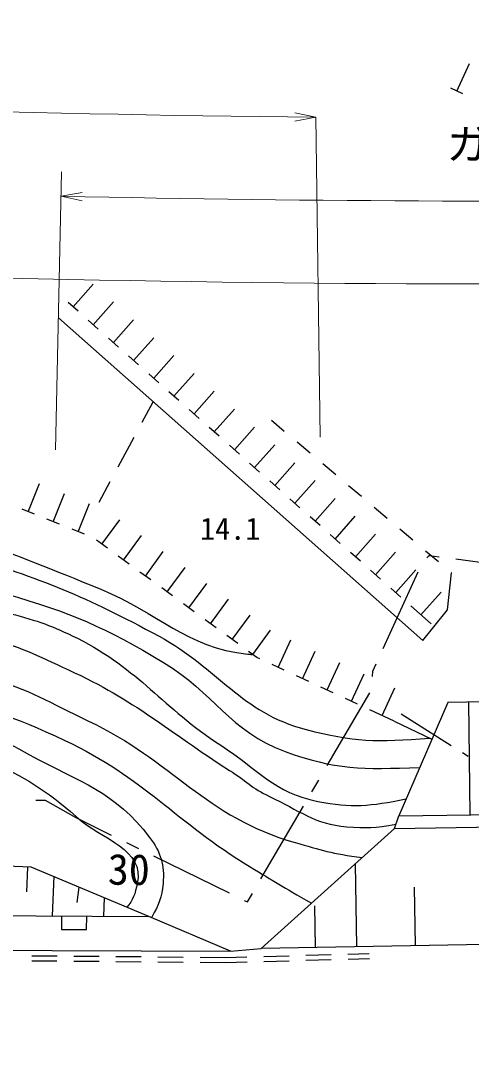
# Model space of a CAD drawing. Units: millimetres, scale not verified. Extents: x 40000 to 680000, y 20000 to 380000.
# Drawn here: x 279801 to 306605, y 282978 to 343826 of the extents above; entities that cross this region are included whole.
import ezdxf
from ezdxf.enums import TextEntityAlignment as Align

# ---------------------------------------------------------------- set-up
doc = ezdxf.new("R2010")
doc.units = ezdxf.units.MM
doc.header["$LTSCALE"] = 1000
doc.linetypes.add('CHAIN', pattern=[18.5, 12, -1.5, 3.5, -1.5])
for name, color, linetype, lineweight in [('M-BGD', 7, 'Continuous', 25), ('M-BMK', 2, 'CHAIN', 13), ('M-BMK-ROW', 30, 'Continuous', 25), ('M-STR-HTXT', 7, 'Continuous', 13)]:
    doc.layers.add(name, color=color, linetype=linetype, lineweight=lineweight)
doc.styles.add('ＭＳ ゴシック', font='')
doc.styles.get('ＭＳ ゴシック').set_extended_font_data('MS Gothic')

msp = doc.modelspace()

# ---------------------------------------------------------------- linework, layer by layer
at = {"layer": 'M-BGD'}
for p, q in [((305730, 339640), (306483, 341275)), ((306094, 339473), (305367, 339807)), ((282929, 326828), (284122, 328176)), ((283229, 326563), (282630, 327093)), ((284128, 325767), (285320, 327116)), ((303721, 307015), (282066, 326173)), ((284427, 325502), (283828, 326032)), ((285326, 324707), (286519, 326055)), ((285626, 324442), (285026, 324972)), ((286524, 323647), (287717, 324995)), ((286824, 323382), (286225, 323912)), ((287723, 322587), (288915, 323935)), ((288022, 322322), (287423, 322852)), ((288921, 321527), (290114, 322875)), ((289221, 321262), (288621, 321792)), ((290119, 320467), (291312, 321815)), ((287034, 319972), (287694, 321195)), ((290419, 320201), (289820, 320732)), ((291318, 319406), (292510, 320754)), ((294718, 320103), (295481, 319456)), ((291617, 319141), (291018, 319671)), ((292516, 318346), (293709, 319694)), ((285611, 317331), (286560, 319091)), ((292816, 318081), (292216, 318611)), ((293714, 317286), (294907, 318634)), ((296244, 318810), (297008, 318164)), ((294014, 317021), (293415, 317551)), ((294913, 316226), (296105, 317574)), ((297771, 317518), (298534, 316872)), ((284477, 315228), (285137, 316450)), ((295212, 315961), (294613, 316491)), ((296111, 315166), (297304, 316514)), ((280264, 314665), (280933, 316336)), ((299297, 316226), (300060, 315580)), ((281749, 314070), (282418, 315741)), ((296411, 314901), (295811, 315431)), ((297309, 314105), (298502, 315454)), ((280635, 314516), (279892, 314814)), ((283234, 313475), (283904, 315146)), ((300824, 314933), (301587, 314287)), ((282120, 313921), (281377, 314219)), ((284640, 312738), (285703, 314191)), ((297609, 313840), (297010, 314370)), ((298508, 313045), (299700, 314393)), ((283605, 313326), (282863, 313624)), ((302350, 313641), (303113, 312995)), ((284963, 312501), (284317, 312974)), ((285932, 311793), (286994, 313246)), ((298807, 312780), (298208, 313310)), ((299706, 311985), (300899, 313333)), ((287224, 310849), (288286, 312302)), ((300006, 311720), (299406, 312250)), ((300904, 310925), (302097, 312273)), ((303877, 312349), (304640, 311703)), ((286255, 311557), (285609, 312029)), ((287546, 310613), (286901, 311085)), ((288515, 309905), (289578, 311358)), ((301204, 310660), (300605, 311190)), ((302103, 309865), (303295, 311213)), ((305403, 311057), (305419, 311043)), ((289807, 308960), (290869, 310413)), ((288838, 309669), (288192, 310141)), ((302402, 309600), (301803, 310130)), ((303601, 308539), (304793, 309888)), ((290130, 308724), (289484, 309196)), ((291098, 308016), (292161, 309469)), ((292390, 307072), (293452, 308525)), ((304200, 308009), (303001, 309070)), ((291421, 307780), (290776, 308252)), ((292713, 306836), (292067, 307308)), ((293600, 306188), (294662, 307641)), ((295115, 305423), (295869, 307058)), ((293840, 306012), (293359, 306364)), ((296567, 304753), (297322, 306387)), ((294025, 305926), (293840, 306012)), ((295478, 305256), (294752, 305591)), ((298020, 304082), (298774, 305717)), ((296931, 304585), (296204, 304920)), ((299473, 303412), (300227, 305046)), ((298383, 303915), (297657, 304250)), ((301289, 302573), (302043, 304208)), ((299836, 303244), (299110, 303579)), ((306529, 296673), (306440, 303363)), ((302015, 302238), (300562, 302909)), ((302416, 302658), (305392, 300788)), ((302015, 302238), (304253, 301159)), ((306069, 300362), (306408, 300149)), ((302024, 295855), (302281, 296617)), ((302281, 296617), (323578, 296898)), ((280218, 293572), (280160, 292100)), ((287436, 290631), (280432, 293563)), ((299796, 288841), (299705, 293768)), ((281774, 293002), (281681, 290667)), ((283274, 292374), (283152, 291474)), ((303277, 288905), (303213, 292386)), ((284775, 291745), (284732, 290648)), ((297332, 288795), (297287, 291259)), ((282235, 290663), (282230, 289863)), ((283730, 289854), (283735, 290654)), ((292279, 288573), (287436, 290631)), ((282230, 289863), (283730, 289854)), ((292279, 288573), (294114, 288736)), ((281970, 287977), (280470, 287990)), ((281973, 288277), (280473, 288290)), ((284470, 287955), (282970, 287968)), ((284473, 288255), (282973, 288268)), ((286970, 287933), (285470, 287946)), ((286973, 288233), (285473, 288246)), ((289470, 287910), (287970, 287924)), ((289473, 288210), (287973, 288224)), ((291997, 287888), (290470, 287902)), ((291994, 288188), (290473, 288202)), ((293262, 288222), (291994, 288188)), ((293267, 287922), (291997, 287888)), ((295761, 288288), (294262, 288248)), ((295766, 287988), (294267, 287948)), ((298260, 288355), (296761, 288315)), ((298266, 288055), (296766, 288015)), ((300528, 288415), (299260, 288382)), ((300536, 288116), (299265, 288082))]:
    msp.add_line(p, q, dxfattribs=at)
for points in [[(303721, 307015), (305177, 308847), (305419, 311043)], [(323578, 296898), (314270, 303496), (305201, 303342), (302281, 296617)], [(280432, 293563), (259103, 294408), (234333, 296154), (206205, 298889), (194879, 299762)], [(294114, 288736), (302024, 295855), (323970, 296218), (327980, 289800)], [(222749, 292808), (260534, 290797), (287436, 290631)], [(222609, 290615), (260454, 288692), (292279, 288573)], [(327980, 289800), (310746, 289042), (294114, 288736)]]:
    msp.add_lwpolyline(points, dxfattribs=at)
for points, knots in [([(221670, 325921), (225157, 324621), (227377, 322974), (231054, 320895), (231829, 320457), (232193, 320101), (232900, 319561), (233956, 318756), (234579, 318333), (235527, 317404), (236977, 315982), (237650, 315051), (239058, 313588), (241817, 310720), (243633, 309370), (246265, 306384), (247961, 304460), (248487, 303013), (250318, 301216), (250999, 300547), (251485, 300234), (252382, 299904), (252989, 299681), (253395, 299476), (254019, 299647), (256508, 300328), (257653, 301381), (259984, 302489), (260345, 302661), (260539, 302777), (260911, 302925), (263362, 303903), (264819, 304312), (267429, 304703), (269984, 305086), (271484, 304521), (273999, 303926), (277386, 303125), (279297, 302573), (282445, 301087), (287152, 298866), (289006, 296284), (293454, 293581), (294869, 292722), (295339, 292419), (297104, 291426)], [0, 0, 0, 0, 1, 1, 1, 2, 2, 2, 3, 3, 3, 4, 4, 4, 5, 5, 5, 6, 6, 6, 7, 7, 7, 8, 8, 8, 9, 9, 9, 10, 10, 10, 11, 11, 11, 12, 12, 12, 13, 13, 13, 14, 14, 14, 15, 15, 15, 15]), ([(226032, 325316), (226867, 324857), (227755, 324367), (228777, 323842), (231227, 322584), (232502, 321681), (234725, 320054), (239694, 316417), (241397, 313085), (246264, 309313), (248716, 307412), (249982, 305988), (252911, 304963), (254722, 304330), (255919, 305077), (257797, 305468), (259061, 305731), (259676, 306230), (260939, 306494), (262674, 306856), (263673, 307063), (265445, 307029), (270386, 306933), (273097, 305960), (277891, 304765), (280329, 304157), (281538, 303321), (283813, 302254), (288860, 299887), (290755, 296543), (296120, 295028), (297658, 294593), (298307, 294356), (300114, 294136)], [0, 0, 0, 0, 1, 1, 1, 2, 2, 2, 3, 3, 3, 4, 4, 4, 5, 5, 5, 6, 6, 6, 7, 7, 7, 8, 8, 8, 9, 9, 9, 10, 10, 10, 11, 11, 11, 11]), ([(229821, 324790), (230975, 323977), (232156, 323093), (233609, 322055), (235807, 320485), (236717, 319198), (238863, 317557), (241435, 315590), (242900, 314509), (245634, 312774), (247989, 311279), (249208, 310152), (251849, 309256), (253966, 308539), (255327, 308907), (257562, 308930), (258966, 308945), (259746, 309156), (261151, 309155), (264329, 309154), (266106, 308888), (269261, 308511), (272574, 308115), (274462, 307997), (277702, 307203), (279716, 306709), (280763, 306139), (282651, 305280), (286663, 303453), (288506, 301669), (292231, 299309), (293162, 298719), (293592, 298226), (294593, 297762), (296344, 296949), (297272, 296113), (299197, 295960), (300335, 295870), (300878, 295887), (302115, 296125)], [0, 0, 0, 0, 1, 1, 1, 2, 2, 2, 3, 3, 3, 4, 4, 4, 5, 5, 5, 6, 6, 6, 7, 7, 7, 8, 8, 8, 9, 9, 9, 10, 10, 10, 11, 11, 11, 12, 12, 12, 13, 13, 13, 13]), ([(233521, 324276), (234759, 323406), (236020, 322438), (237497, 321236), (239404, 319685), (239501, 317759), (241580, 316448), (244570, 314565), (246613, 314156), (249987, 313103), (252715, 312251), (254315, 312009), (257130, 311515), (258698, 311240), (259584, 311130), (261165, 310939), (266097, 310346), (268886, 310225), (273808, 309553), (275933, 309263), (277145, 309168), (279217, 308613), (280811, 308186), (281707, 307893), (283182, 307150), (286890, 305283), (288219, 303054), (291705, 300799), (293888, 299387), (294917, 297975), (297467, 297469), (299478, 297071), (300565, 297187), (302714, 297616)], [0, 0, 0, 0, 1, 1, 1, 2, 2, 2, 3, 3, 3, 4, 4, 4, 5, 5, 5, 6, 6, 6, 7, 7, 7, 8, 8, 8, 9, 9, 9, 10, 10, 10, 11, 11, 11, 11]), ([(236694, 323836), (237374, 323293), (238096, 322710), (238929, 322059), (240511, 320823), (241050, 319675), (242775, 318649), (245220, 317195), (246847, 316838), (249584, 316068), (253735, 314899), (256191, 314774), (260362, 313681), (260712, 313590), (260878, 313444), (261229, 313357), (268078, 311674), (272138, 311690), (278927, 309784), (282767, 308705), (284879, 307779), (288297, 305724), (291297, 303920), (292242, 301634), (295528, 300431), (298483, 299349), (300136, 299350), (303528, 299490)], [0, 0, 0, 0, 1, 1, 1, 2, 2, 2, 3, 3, 3, 4, 4, 4, 5, 5, 5, 6, 6, 6, 7, 7, 7, 8, 8, 8, 9, 9, 9, 9]), ([(241436, 323178), (242806, 321832), (243785, 320441), (245907, 319548), (249874, 317880), (252342, 317606), (256546, 316690), (258392, 316288), (259446, 316164), (261294, 315775), (267198, 314533), (270550, 313952), (276310, 312160), (281049, 310686), (283668, 309626), (288038, 307275), (291598, 305359), (292865, 302744), (296780, 301734), (299561, 301017), (301012, 300965), (304115, 301226)], [0, 0, 0, 0, 1, 1, 1, 2, 2, 2, 3, 3, 3, 4, 4, 4, 5, 5, 5, 6, 6, 6, 7, 7, 7, 7]), ([(246013, 322543), (246676, 322011), (247329, 321571), (248319, 321014), (249962, 320091), (250961, 319690), (252761, 319131), (256014, 318122), (257961, 318038), (261288, 317306), (264573, 316584), (266442, 316282), (269678, 315364), (275619, 313680), (278850, 312386), (284573, 310068), (288029, 308667), (289599, 306591), (293310, 306218), (293409, 306208), (293451, 306195), (293564, 306198)], [0, 0, 0, 0, 1, 1, 1, 2, 2, 2, 3, 3, 3, 4, 4, 4, 5, 5, 5, 6, 6, 6, 7, 7, 7, 7]), ([(255713, 294647), (255726, 295518), (255708, 295944), (256047, 296669), (256336, 297284), (256641, 297551), (257096, 298056), (257438, 298437), (257678, 298605), (258081, 298920), (259133, 299743), (259692, 300271), (260877, 300888), (262886, 301934), (264084, 302430), (266274, 303009), (267829, 303421), (268772, 303377), (270380, 303321), (272473, 303248), (273645, 302959), (275662, 302391), (277598, 301846), (278568, 301192), (280337, 300235), (283311, 298625), (285443, 298037), (287472, 295332), (288141, 294439), (288377, 293701), (288274, 292590), (288198, 291775), (288027, 291356), (287606, 290603)], [0, 0, 0, 0, 1, 1, 1, 2, 2, 2, 3, 3, 3, 4, 4, 4, 5, 5, 5, 6, 6, 6, 7, 7, 7, 8, 8, 8, 9, 9, 9, 10, 10, 10, 11, 11, 11, 11]), ([(262745, 294264), (262134, 294599), (261881, 294721), (261451, 295161), (261092, 295528), (260757, 295715), (260674, 296222), (260570, 296850), (260711, 297256), (261015, 297816), (261608, 298906), (262068, 299537), (263118, 300199), (264357, 300982), (265119, 301408), (266553, 301712), (268990, 302229), (270464, 302062), (272930, 301716), (274970, 301429), (276031, 300810), (277889, 299919), (280072, 298872), (281297, 298180), (283107, 296571), (284682, 295171), (287186, 294645), (286743, 292584), (286618, 291998), (286484, 291592), (286122, 291182)], [0, 0, 0, 0, 1, 1, 1, 2, 2, 2, 3, 3, 3, 4, 4, 4, 5, 5, 5, 6, 6, 6, 7, 7, 7, 8, 8, 8, 9, 9, 9, 10, 10, 10, 10])]:
    msp.add_open_spline(points, degree=3, knots=knots, dxfattribs=at)
at = {"layer": 'M-BMK'}
for centre, radius, start, end in [((293144, 1329296), 1050878, 260.54852, 270.5071), ((271477, 1842975), 1564822, 271.13397, 276.91849)]:
    msp.add_arc(centre, radius, start, end, dxfattribs=at)
at = {"layer": 'M-BMK-ROW'}
for p, q in [((303959, 311932), (304085, 312075)), ((304085, 312075), (304689, 311993)), ((305680, 311859), (310634, 311186)), ((301356, 306545), (303434, 311093)), ((300740, 305196), (300941, 305636)), ((300715, 304880), (300740, 305196)), ((298034, 299593), (300563, 303906)), ((297124, 298040), (297528, 298730)), ((280710, 297550), (281264, 297542)), ((281264, 297542), (283095, 296506)), ((294089, 292864), (296618, 297178)), ((283095, 296506), (285197, 295473)), ((286094, 295032), (286812, 294679)), ((287710, 294238), (292197, 292033)), ((293095, 291592), (293287, 291497)), ((293287, 291497), (293583, 292002))]:
    msp.add_line(p, q, dxfattribs=at)
at = {"layer": 'M-STR-HTXT'}
for p, q in [((297353, 338082), (296106, 338344)), ((297353, 338082), (296101, 337844)), ((297608, 319099), (297353, 338082)), ((281884, 318340), (282248, 334844)), ((282216, 333394), (283471, 333617)), ((282216, 333394), (283461, 333117))]:
    msp.add_line(p, q, dxfattribs=at)
for centre, start, end in [((310014, 1578845), 264.45337, 269.41535), ((309098, 1573931), 268.75862, 270.8516), ((308182, 1569017), 267.30616, 272.69538)]:
    msp.add_arc(centre, 1240828, start, end, dxfattribs=at)

# ---------------------------------------------------------------- texts
at = {"layer": 'M-BGD', "style": 'ＭＳ ゴシック'}
msp.add_text('14.1', height=1320, dxfattribs=at).set_placement((290467, 312602), align=Align.BOTTOM_LEFT)
msp.add_text('30', height=1833, rotation=359.429, dxfattribs=at).set_placement((284979, 291977), align=Align.BOTTOM_LEFT)
at = {"layer": 'M-STR-HTXT', "style": 'ＭＳ ゴシック'}
msp.add_text('ガードレール\u3000L=47.0', height=1833, rotation=359.028, dxfattribs=at).set_placement((317607, 334830), align=Align.BOTTOM_CENTER)

doc.saveas('drawing.dxf')
